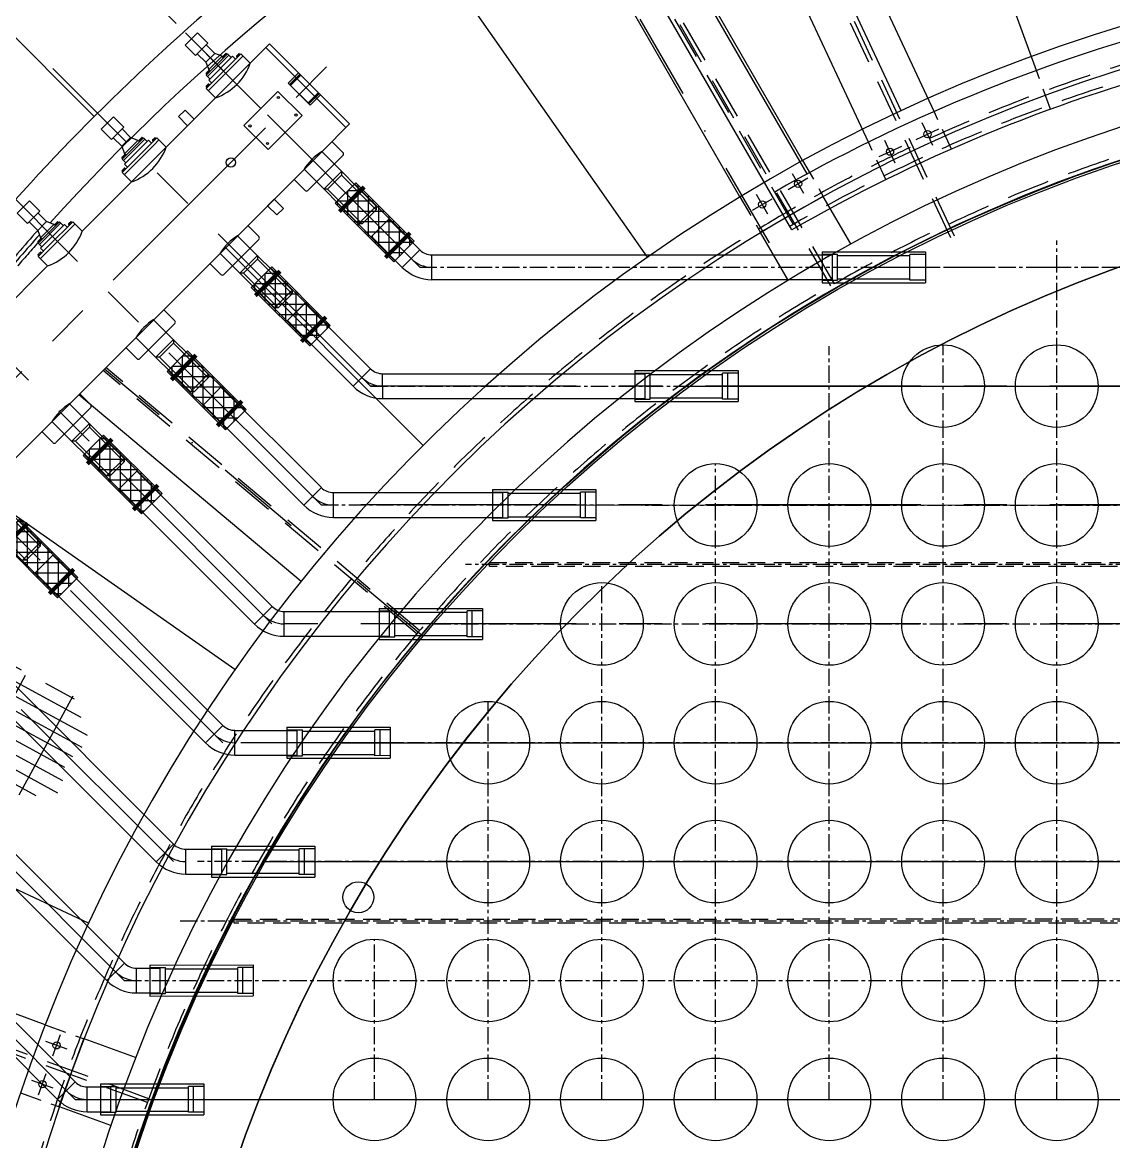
# Model space of a CAD drawing. Extents: x 0 to 39171, y 29931 to 57651.
# Drawn here: x 8330 to 10441, y 45501 to 47667 of the extents above; entities that cross this region are included whole.
import ezdxf

# ---------------------------------------------------------------- set-up
doc = ezdxf.new("R2010")
doc.units = 0
doc.header["$LTSCALE"] = 333.3
doc.header["$MEASUREMENT"] = 0
for name, pattern in [('ASSI1', [5.5, 3, -1, 0.5, -1]), ('CENTRO', [2, 1.25, -0.25, 0.25, -0.25]), ('CONTINUA', [0]), ('DASHDOT', [1, 0.5, -0.25, 0, -0.25]), ('HIDDEN', [0.375, 0.25, -0.125]), ('LINEA-LINEETTA', [2, 1.25, -0.25, 0.25, -0.25]), ('NASCOSTA', [0.375, 0.25, -0.125]), ('PHANTOM', [2.5, 1.25, -0.25, 0.25, -0.25, 0.25, -0.25]), ('TRATTEGGIO', [5.5, 4, -1.5])]:
    doc.linetypes.add(name, pattern=pattern)
doc.layers.get('0').update_dxf_attribs({"linetype": 'CONTINUOUS'})
for name, color, linetype in [('50', 6, 'CONTINUOUS'), ('60', 4, 'CONTINUOUS'), ('70', 7, 'DASHDOT'), ('LINEE-035G', 2, 'CONTINUOUS'), ('LINEE025R', 1, 'CONTINUOUS'), ('QUOTA', 7, 'CONTINUOUS'), ('QUOTE', 1, 'CONTINUOUS')]:
    doc.layers.add(name, color=color, linetype=linetype)

# ---------------------------------------------------------------- blocks, each defined once
blk = doc.blocks.new('*X15')
at = {"color": 0}
for p, q in [((1270.3, 550), (1285.4, 550)), ((1300, 404.2), (1300, 544.5)), ((1250, 422), (1250, 530.6)), ((1257.2, 537.5), (1318.7, 537.5)), ((1244.1, 525), (1343.8, 525)), ((1350, 411.7), (1350, 522.7)), ((1370.6, 525), (1402.2, 525)), ((1400, 418), (1400, 527)), ((1234.8, 512.5), (1416.2, 512.5)), ((1232.3, 500), (1430.1, 500)), ((1229.8, 487.5), (1431.2, 487.5)), ((1228.9, 475), (1427.5, 475)), ((1230.6, 462.5), (1425.6, 462.5)), ((1232.2, 450), (1430.1, 450)), ((1233.7, 437.5), (1431.5, 437.5)), ((1246.8, 425), (1414.5, 425)), ((1259.9, 412.5), (1359.2, 412.5)), ((1273, 400), (1281.3, 400))]:
    blk.add_line(p, q, dxfattribs=at)
blk = doc.blocks.new('A$C0A166A00')
at = {"layer": 'LINEE025R', "color": 8, "ltscale": 0.4}
blk.add_circle((2810, 2810), 2810, dxfattribs=at)
at = {"layer": 'LINEE025R', "color": 2, "ltscale": 0.4}
blk.add_circle((34.6, 2370.4), 30, dxfattribs=at)
blk = doc.blocks.new('A$C34546F79')
at = {"layer": 'QUOTE'}
h = blk.add_hatch(dxfattribs=at)
h.set_pattern_fill('ANSI37', color=256, scale=160, angle=45, style=0)
h.set_pattern_definition([(90, (-32140.94, -61899.589), (-20, 2e-11), []), (180, (-32140.94, -61899.589), (-2e-11, -20), [])])
h.paths.add_polyline_path([(39.6, 152.7), (0, 113.1), (113.1, 0), (152.7, 39.6)])
at = {"layer": 'QUOTE', "color": 7}
for p, q in [((39.6, 152.7), (0, 113.1)), ((152.7, 39.6), (39.6, 152.7)), ((0, 113.1), (113.1, 0)), ((113.1, 0), (152.7, 39.6))]:
    blk.add_line(p, q, dxfattribs=at)
at = {"layer": 'QUOTE'}
for p, q in [((150.6, 37.5), (37.5, 150.6)), ((2.1, 115.3), (115.3, 2.1))]:
    blk.add_line(p, q, dxfattribs=at)
at = {"layer": 'QUOTE', "color": 7, "const_width": 8}
for points in [[(8.1, 97), (55.7, 144.7)], [(97, 8.1), (144.7, 55.7)]]:
    blk.add_lwpolyline(points, dxfattribs=at)
blk = doc.blocks.new('64F1')
at = {"color": 7, "linetype": 'CENTRO'}
for p, q in [((-27152, 45310.1), (-28440.3, 43288)), ((-26958.1, 45186.5), (-28291.3, 43093.8)), ((-26764.1, 45063), (-28142.3, 42899.6)), ((-27824.2, 42970.8), (-27993.3, 42705.4))]:
    blk.add_line(p, q, dxfattribs=at)
at = {"color": 7, "linetype": 'LINEA-LINEETTA'}
for p, q in [((-28592.1, 41676.8), (-29009.3, 43558.6)), ((-28583.2, 43491.8), (-29338.9, 43324.2)), ((-28810.3, 43416.7), (-28820.7, 43463.8)), ((-28810.3, 43416.7), (-28820.7, 43463.8)), ((-28806.5, 43422.6), (-28814.7, 43460)), ((-28806.5, 43422.6), (-28814.7, 43460)), ((-29007.2, 43397.7), (-29209.1, 43353)), ((-28440.4, 43287.8), (-29289.2, 43099.7)), ((-28760.5, 43192.1), (-28770.9, 43239.3)), ((-28760.5, 43192.1), (-28770.9, 43239.3)), ((-28756.7, 43198.1), (-28765, 43235.5)), ((-28756.7, 43198.1), (-28765, 43235.5)), ((-28297.6, 43083.9), (-29239.4, 42875.1)), ((-28710.7, 42967.6), (-28721.1, 43014.7)), ((-28710.7, 42967.6), (-28721.1, 43014.7)), ((-28706.9, 42973.5), (-28715.2, 43010.9)), ((-28706.9, 42973.5), (-28715.2, 43010.9)), ((-28154.8, 42880), (-29189.6, 42650.6)), ((-28660.9, 42743), (-28671.4, 42790.2)), ((-28660.9, 42743), (-28671.4, 42790.2)), ((-28657.1, 42749), (-28665.4, 42786.4)), ((-28657.1, 42749), (-28665.4, 42786.4)), ((-28012, 42676.1), (-29139.8, 42426)), ((-27869.2, 42472.1), (-29090, 42201.5)), ((-27726.4, 42268.2), (-29040.3, 41976.9)), ((-27583.6, 42064.3), (-28990.5, 41752.4))]:
    blk.add_line(p, q, dxfattribs=at)
at = {"color": 7}
for p, q in [((-29103.8, 43478.8), (-28889.9, 43526.2)), ((-29101.6, 43469), (-28887.7, 43516.4)), ((-29101.6, 43469), (-28887.7, 43516.4)), ((-29035.1, 43494), (-28958.6, 43511)), ((-28889.9, 43526.2), (-28873.7, 43453)), ((-28693.8, 43491.8), (-28611.4, 43510.1)), ((-28879.5, 43479.2), (-28850.1, 43485.7)), ((-28879.5, 43479.2), (-28850.1, 43485.7)), ((-28728, 43484.4), (-28873.7, 43452.1)), ((-28728, 43484.4), (-28722, 43480.6)), ((-28717.5, 43437.2), (-28728, 43484.4)), ((-28693.8, 43491.8), (-28683.3, 43445)), ((-28693.5, 43490.1), (-28690.7, 43492.7)), ((-29092.4, 43427.5), (-29103.8, 43478.8)), ((-29103.8, 43478.8), (-29102.9, 43474.6)), ((-29102.9, 43474.6), (-29092.4, 43427.5)), ((-28845.4, 43482.7), (-28824.6, 43389.1)), ((-28845.4, 43482.7), (-28824.6, 43389.1)), ((-28820.7, 43463.8), (-28814.7, 43460)), ((-28820.7, 43463.8), (-28814.7, 43460)), ((-28722, 43480.6), (-28814.7, 43460)), ((-28713.7, 43443.2), (-28722, 43480.6)), ((-28683.3, 43445), (-28601, 43463.2)), ((-28953, 43457.4), (-29017.5, 43443.1)), ((-29017.5, 43443.1), (-28997.4, 43352.3)), ((-28932.9, 43366.6), (-28953, 43457.4)), ((-28813.1, 43179.6), (-28873.7, 43453)), ((-28713.7, 43443.2), (-28806.5, 43422.6)), ((-28713.7, 43443.2), (-28717.5, 43437.2)), ((-28683.7, 43446.7), (-28680.3, 43445.5)), ((-29022.1, 43110.2), (-29092.4, 43427.5)), ((-28717.5, 43437.2), (-28863.2, 43404.9)), ((-28806.5, 43422.6), (-28810.3, 43416.7)), ((-28806.5, 43422.6), (-28810.3, 43416.7)), ((-28862.8, 43404.2), (-28823.9, 43228.4)), ((-28862.8, 43404.2), (-28823.9, 43228.4)), ((-28857, 43377.9), (-28827.6, 43384.4)), ((-28857, 43377.9), (-28827.6, 43384.4)), ((-28997.4, 43352.3), (-28932.9, 43366.6)), ((-29071.9, 43334.8), (-29042.7, 43203)), ((-29071.9, 43334.8), (-29042.7, 43203)), ((-28845.3, 43325.1), (-28820.9, 43330.5)), ((-28841.4, 43307.5), (-28845.3, 43325.1)), ((-28817, 43312.9), (-28841.4, 43307.5)), ((-28820.9, 43330.5), (-28817, 43312.9)), ((-28644.1, 43267.3), (-28468.6, 43306.2)), ((-28644.1, 43268.3), (-28633.6, 43221.5)), ((-28644.1, 43267.3), (-28633.5, 43220.4)), ((-28829.7, 43254.7), (-28800.3, 43261.2)), ((-28829.7, 43254.7), (-28800.3, 43261.2)), ((-28678.2, 43259.8), (-28823.9, 43227.5)), ((-28795.6, 43258.2), (-28774.8, 43164.6)), ((-28795.6, 43258.2), (-28774.8, 43164.6)), ((-28672.2, 43256.1), (-28765, 43235.5)), ((-28678.2, 43259.8), (-28672.2, 43256.1)), ((-28667.7, 43212.7), (-28678.2, 43259.8)), ((-28663.9, 43218.7), (-28672.2, 43256.1)), ((-28633.5, 43220.4), (-28458.2, 43259.3)), ((-28770.9, 43239.3), (-28765, 43235.5)), ((-28770.9, 43239.3), (-28765, 43235.5)), ((-28667.7, 43212.7), (-28813.4, 43180.4)), ((-28663.9, 43218.7), (-28756.7, 43198.1)), ((-28663.9, 43218.7), (-28667.7, 43212.7)), ((-28756.7, 43198.1), (-28760.5, 43192.1)), ((-28756.7, 43198.1), (-28760.5, 43192.1)), ((-28813.1, 43179.6), (-28498.1, 41759.1)), ((-28807.2, 43153.4), (-28777.8, 43159.9)), ((-28807.2, 43153.4), (-28777.8, 43159.9)), ((-29022.1, 43110.2), (-28992.9, 42978.4)), ((-28594.3, 43042.7), (-28325.8, 43102.2)), ((-28583.7, 42995.9), (-28315.4, 43055.4)), ((-28779.9, 43030.1), (-28750.5, 43036.6)), ((-28779.9, 43030.1), (-28750.5, 43036.6)), ((-28628.4, 43035.3), (-28774.1, 43003)), ((-28745.8, 43033.6), (-28725.1, 42940)), ((-28745.8, 43033.6), (-28725.1, 42940)), ((-28622.4, 43031.5), (-28715.2, 43010.9)), ((-28628.4, 43035.3), (-28622.4, 43031.5)), ((-28617.9, 42988.1), (-28628.4, 43035.3)), ((-28614.1, 42994.1), (-28622.4, 43031.5)), ((-28594.3, 43042.7), (-28583.7, 42995.9)), ((-28721.1, 43014.7), (-28715.2, 43010.9)), ((-28721.1, 43014.7), (-28715.2, 43010.9)), ((-28617.9, 42988.1), (-28763.7, 42955.8)), ((-28614.1, 42994.1), (-28706.9, 42973.5)), ((-28614.1, 42994.1), (-28617.9, 42988.1)), ((-28706.9, 42973.5), (-28710.7, 42967.6)), ((-28706.9, 42973.5), (-28710.7, 42967.6)), ((-28757.5, 42928.8), (-28728.1, 42935.3)), ((-28757.5, 42928.8), (-28728.1, 42935.3)), ((-28972.3, 42885.7), (-28943.1, 42753.9)), ((-28544.5, 42818.2), (-28183, 42898.3)), ((-28533.9, 42771.3), (-28172.6, 42851.4)), ((-28730.1, 42805.6), (-28700.7, 42812.1)), ((-28730.1, 42805.6), (-28700.7, 42812.1)), ((-28544.5, 42818.2), (-28533.9, 42771.3)), ((-28578.6, 42810.8), (-28724.3, 42778.5)), ((-28696, 42809.1), (-28675.3, 42715.5)), ((-28696, 42809.1), (-28675.3, 42715.5)), ((-28572.7, 42807), (-28665.4, 42786.4)), ((-28578.6, 42810.8), (-28572.7, 42807)), ((-28568.2, 42763.6), (-28578.6, 42810.8)), ((-28564.4, 42769.6), (-28572.7, 42807)), ((-28671.4, 42790.2), (-28665.4, 42786.4)), ((-28671.4, 42790.2), (-28665.4, 42786.4)), ((-28564.4, 42769.6), (-28657.1, 42749)), ((-28564.4, 42769.6), (-28568.2, 42763.6)), ((-28568.2, 42763.6), (-28713.9, 42731.3)), ((-28657.1, 42749), (-28660.9, 42743)), ((-28657.1, 42749), (-28660.9, 42743)), ((-28707.7, 42704.3), (-28678.3, 42710.8)), ((-28707.7, 42704.3), (-28678.3, 42710.8)), ((-28494.7, 42593.6), (-28040.2, 42694.4)), ((-28484.2, 42546.8), (-28029.8, 42647.5)), ((-28528.8, 42586.2), (-28674.5, 42553.9)), ((-28522.9, 42582.4), (-28615.6, 42561.8)), ((-28528.8, 42586.2), (-28522.9, 42582.4)), ((-28518.4, 42539.1), (-28528.8, 42586.2)), ((-28514.6, 42545), (-28522.9, 42582.4)), ((-28494.7, 42593.6), (-28484.2, 42546.8)), ((-28514.6, 42545), (-28607.3, 42524.5)), ((-28514.6, 42545), (-28518.4, 42539.1)), ((-28444.9, 42369.1), (-27897.4, 42490.4)), ((-28434.4, 42322.2), (-27887, 42443.6)), ((-28395.1, 42144.5), (-27754.6, 42286.5)), ((-28384.6, 42097.7), (-27744.3, 42239.7)), ((-28345.4, 41920), (-27611.9, 42082.6)), ((-28334.8, 41873.1), (-27601.5, 42035.7))]:
    blk.add_line(p, q, dxfattribs=at)
at = {"color": 7, "linetype": 'NASCOSTA'}
for p, q in [((-28973.3, 43507.7), (-28967.2, 43480.4)), ((-28966.3, 43480.6), (-28972.4, 43507.9)), ((-28964.9, 43480.9), (-28970.9, 43508.2)), ((-28967.4, 43509), (-28961.4, 43481.7)), ((-29026.3, 43496), (-29020.2, 43468.6)), ((-29016.7, 43469.4), (-29022.8, 43496.7)), ((-29015.3, 43469.7), (-29021.3, 43497.1)), ((-29014.4, 43469.9), (-29020.4, 43497.3)), ((-29020.2, 43468.6), (-28961.4, 43481.7)), ((-28967.2, 43480.4), (-29014.4, 43469.9))]:
    blk.add_line(p, q, dxfattribs=at)
at = {"color": 7, "linetype": 'Continuous'}
for p, q in [((-29118.4, 43413), (-29119.6, 43418.5)), ((-29118.4, 43413), (-29119.6, 43418.5)), ((-29118.4, 43419.7), (-29119.2, 43419.5)), ((-29118.4, 43419.7), (-29119.2, 43419.5)), ((-29118.4, 43419.7), (-29117.1, 43420)), ((-29118.4, 43419.7), (-29117.1, 43420)), ((-29117.5, 43421.9), (-29092.7, 43427.4)), ((-29117.5, 43421.9), (-29092.7, 43427.4)), ((-29103.7, 43359.3), (-29117.5, 43421.9)), ((-29103.7, 43359.3), (-29117.5, 43421.9)), ((-29117.1, 43420), (-29115.5, 43412.7)), ((-29117.1, 43420), (-29115.5, 43412.7)), ((-29108.8, 43410.3), (-29111.7, 43423.2)), ((-29108.8, 43410.3), (-29111.7, 43423.2)), ((-29132.1, 43391.5), (-29133.3, 43397)), ((-29132.1, 43391.5), (-29133.3, 43397)), ((-29132.2, 43398.2), (-29133, 43398)), ((-29132.2, 43398.2), (-29133, 43398)), ((-29132.2, 43398.2), (-29130.9, 43398.5)), ((-29132.2, 43398.2), (-29130.9, 43398.5)), ((-29131.8, 43396.4), (-29130.5, 43396.7)), ((-29131.8, 43396.4), (-29130.5, 43396.7)), ((-29131.2, 43400), (-29121.3, 43402.2)), ((-29131.2, 43400), (-29121.3, 43402.2)), ((-29118.6, 43343.3), (-29131.2, 43400)), ((-29118.6, 43343.3), (-29131.2, 43400)), ((-29130.9, 43398.5), (-29129.2, 43391.2)), ((-29130.9, 43398.5), (-29129.2, 43391.2)), ((-29115.2, 43344.1), (-29127.7, 43400.7)), ((-29115.2, 43344.1), (-29127.7, 43400.7)), ((-29122.1, 43405.6), (-29114.3, 43407.3)), ((-29122.1, 43405.6), (-29114.3, 43407.3)), ((-29108, 43342.1), (-29122.1, 43405.6)), ((-29108, 43342.1), (-29122.1, 43405.6)), ((-29118, 43417.8), (-29118.8, 43417.7)), ((-29118, 43417.8), (-29118.8, 43417.7)), ((-29118, 43417.8), (-29116.7, 43418.1)), ((-29118, 43417.8), (-29116.7, 43418.1)), ((-29117.2, 43414.2), (-29118, 43414)), ((-29117.2, 43414.2), (-29118, 43414)), ((-29116.8, 43412.4), (-29117.6, 43412.2)), ((-29116.8, 43412.4), (-29117.6, 43412.2)), ((-29117.2, 43414.2), (-29115.9, 43414.5)), ((-29117.2, 43414.2), (-29115.9, 43414.5)), ((-29116.8, 43412.4), (-29115.5, 43412.7)), ((-29116.8, 43412.4), (-29115.5, 43412.7)), ((-29091.1, 43330.5), (-29108.8, 43410.3)), ((-29091.1, 43330.5), (-29108.8, 43410.3)), ((-29196.8, 43373.1), (-29169.2, 43379.2)), ((-29161.8, 43346.1), (-29169.2, 43379.2)), ((-29168.1, 43374.5), (-29145.3, 43379.6)), ((-29132.9, 43388.6), (-29145.3, 43379.6)), ((-29132.9, 43388.6), (-29145.3, 43379.6)), ((-29132.9, 43388.6), (-29145.3, 43379.6)), ((-29140, 43355.9), (-29145.3, 43379.6)), ((-29128.9, 43389.4), (-29132.9, 43388.6)), ((-29128.9, 43389.4), (-29132.9, 43388.6)), ((-29128.9, 43389.4), (-29132.9, 43388.6)), ((-29125, 43353), (-29132.9, 43388.6)), ((-29125, 43353), (-29132.9, 43388.6)), ((-29125, 43353), (-29132.9, 43388.6)), ((-29131.8, 43396.4), (-29132.6, 43396.2)), ((-29131.8, 43396.4), (-29132.6, 43396.2)), ((-29131, 43392.7), (-29131.8, 43392.5)), ((-29131, 43392.7), (-29131.8, 43392.5)), ((-29130.6, 43390.9), (-29131.4, 43390.7)), ((-29130.6, 43390.9), (-29131.4, 43390.7)), ((-29130.6, 43390.9), (-29131.4, 43390.7)), ((-29131, 43392.7), (-29129.7, 43393)), ((-29131, 43392.7), (-29129.7, 43393)), ((-29130.6, 43390.9), (-29129.2, 43391.2)), ((-29130.6, 43390.9), (-29129.2, 43391.2)), ((-29130.6, 43390.9), (-29129.2, 43391.2)), ((-29196.8, 43373.1), (-29189.4, 43340)), ((-29162.9, 43350.8), (-29140, 43355.9)), ((-29140, 43355.9), (-29125, 43353)), ((-29140, 43355.9), (-29125, 43353)), ((-29140, 43355.9), (-29125, 43353)), ((-29121, 43353.9), (-29125, 43353)), ((-29121, 43353.9), (-29125, 43353)), ((-29121, 43353.9), (-29125, 43353)), ((-29097, 43329.2), (-29103.7, 43359.3)), ((-29097, 43329.2), (-29103.7, 43359.3)), ((-29189.4, 43340), (-29161.8, 43346.1)), ((-29123.1, 43350.6), (-29121.9, 43345.2)), ((-29123.1, 43350.6), (-29121.9, 43345.2)), ((-29123.1, 43350.6), (-29121.9, 43345.2)), ((-29121.9, 43351.8), (-29122.7, 43351.7)), ((-29121.9, 43351.8), (-29122.7, 43351.7)), ((-29121.9, 43351.8), (-29122.7, 43351.7)), ((-29121.5, 43350), (-29122.3, 43349.8)), ((-29121.5, 43350), (-29122.3, 43349.8)), ((-29121.5, 43350), (-29122.3, 43349.8)), ((-29121.9, 43351.8), (-29120.6, 43352.1)), ((-29121.9, 43351.8), (-29120.6, 43352.1)), ((-29121.9, 43351.8), (-29120.6, 43352.1)), ((-29121.5, 43350), (-29120.2, 43350.3)), ((-29121.5, 43350), (-29120.2, 43350.3)), ((-29121.5, 43350), (-29120.2, 43350.3)), ((-29120.7, 43346.4), (-29121.5, 43346.2)), ((-29120.7, 43346.4), (-29121.5, 43346.2)), ((-29120.7, 43346.4), (-29121.5, 43346.2)), ((-29120.3, 43344.5), (-29121.1, 43344.4)), ((-29120.3, 43344.5), (-29121.1, 43344.4)), ((-29120.3, 43344.5), (-29121.1, 43344.4)), ((-29120.7, 43346.4), (-29119.4, 43346.7)), ((-29120.7, 43346.4), (-29119.4, 43346.7)), ((-29120.7, 43346.4), (-29119.4, 43346.7)), ((-29119, 43344.8), (-29120.6, 43352.1)), ((-29119, 43344.8), (-29120.6, 43352.1)), ((-29119, 43344.8), (-29120.6, 43352.1)), ((-29120.3, 43344.5), (-29119, 43344.8)), ((-29120.3, 43344.5), (-29119, 43344.8)), ((-29120.3, 43344.5), (-29119, 43344.8)), ((-29118.6, 43343.3), (-29108.8, 43345.5)), ((-29118.6, 43343.3), (-29108.8, 43345.5)), ((-29108, 43342.1), (-29100.2, 43343.8)), ((-29108, 43342.1), (-29100.2, 43343.8)), ((-29101.5, 43337), (-29100.3, 43331.5)), ((-29101.5, 43337), (-29100.3, 43331.5)), ((-29100.4, 43338.2), (-29101.2, 43338)), ((-29100.4, 43338.2), (-29101.2, 43338)), ((-29100, 43336.4), (-29100.8, 43336.2)), ((-29100, 43336.4), (-29100.8, 43336.2)), ((-29100.4, 43338.2), (-29099, 43338.5)), ((-29100.4, 43338.2), (-29099, 43338.5)), ((-29100, 43336.4), (-29098.6, 43336.7)), ((-29100, 43336.4), (-29098.6, 43336.7)), ((-29099.1, 43332.7), (-29100, 43332.5)), ((-29099.1, 43332.7), (-29100, 43332.5)), ((-29099.1, 43332.7), (-29097.8, 43333)), ((-29099.1, 43332.7), (-29097.8, 43333)), ((-29097.4, 43331.2), (-29099, 43338.5)), ((-29097.4, 43331.2), (-29099, 43338.5)), ((-29097, 43329.2), (-29071.9, 43334.8)), ((-29097, 43329.2), (-29071.9, 43334.8)), ((-29098.7, 43330.9), (-29099.6, 43330.7)), ((-29098.7, 43330.9), (-29099.6, 43330.7)), ((-29098.7, 43330.9), (-29097.4, 43331.2)), ((-29098.7, 43330.9), (-29097.4, 43331.2)), ((-29067.8, 43197.4), (-29042.9, 43202.9)), ((-29072.3, 43181.1), (-29064.5, 43182.8)), ((-29058.2, 43117.5), (-29072.3, 43181.1)), ((-29068.6, 43188.4), (-29069.8, 43193.9)), ((-29068.6, 43195.1), (-29069.5, 43194.9)), ((-29068.2, 43193.3), (-29069.1, 43193.1)), ((-29068.6, 43195.1), (-29067.3, 43195.4)), ((-29068.2, 43193.3), (-29066.9, 43193.6)), ((-29067.4, 43189.6), (-29068.2, 43189.5)), ((-29053.9, 43134.8), (-29067.8, 43197.4)), ((-29067, 43187.8), (-29067.8, 43187.6)), ((-29067.4, 43189.6), (-29066.1, 43189.9)), ((-29067.3, 43195.4), (-29065.7, 43188.1)), ((-29067, 43187.8), (-29065.7, 43188.1)), ((-29059, 43185.7), (-29061.9, 43198.7)), ((-29041.3, 43105.9), (-29059, 43185.7)), ((-29083.1, 43164), (-29095.5, 43155)), ((-29083.1, 43164), (-29095.5, 43155)), ((-29082.4, 43166.9), (-29083.6, 43172.4)), ((-29082.4, 43173.6), (-29083.2, 43173.5)), ((-29079.1, 43164.9), (-29083.1, 43164)), ((-29079.1, 43164.9), (-29083.1, 43164)), ((-29075.2, 43128.4), (-29083.1, 43164)), ((-29075.2, 43128.4), (-29083.1, 43164)), ((-29082, 43171.8), (-29082.8, 43171.6)), ((-29082.4, 43173.6), (-29081.1, 43173.9)), ((-29082, 43171.8), (-29080.7, 43172.1)), ((-29081.2, 43168.2), (-29082, 43168)), ((-29080.8, 43166.3), (-29081.6, 43166.2)), ((-29080.8, 43166.3), (-29081.6, 43166.2)), ((-29081.4, 43175.4), (-29071.6, 43177.6)), ((-29068.9, 43118.8), (-29081.4, 43175.4)), ((-29081.2, 43168.2), (-29079.9, 43168.5)), ((-29081.1, 43173.9), (-29079.5, 43166.6)), ((-29080.8, 43166.3), (-29079.5, 43166.6)), ((-29080.8, 43166.3), (-29079.5, 43166.6)), ((-29065.4, 43119.6), (-29078, 43176.2)), ((-29147, 43148.6), (-29119.4, 43154.7)), ((-29147, 43148.6), (-29119.4, 43154.7)), ((-29147, 43148.6), (-29139.7, 43115.4)), ((-29112, 43121.6), (-29119.4, 43154.7)), ((-29112, 43121.6), (-29119.4, 43154.7)), ((-29118.3, 43150), (-29095.5, 43155)), ((-29118.3, 43150), (-29095.5, 43155)), ((-29090.2, 43131.3), (-29095.5, 43155)), ((-29090.2, 43131.3), (-29095.5, 43155)), ((-29139.7, 43115.4), (-29112, 43121.6)), ((-29139.7, 43115.4), (-29112, 43121.6)), ((-29113.1, 43126.2), (-29090.2, 43131.3)), ((-29113.1, 43126.2), (-29090.2, 43131.3)), ((-29090.2, 43131.3), (-29075.2, 43128.4)), ((-29090.2, 43131.3), (-29075.2, 43128.4)), ((-29071.2, 43129.3), (-29075.2, 43128.4)), ((-29071.2, 43129.3), (-29075.2, 43128.4)), ((-29073.3, 43126.1), (-29072.1, 43120.6)), ((-29073.3, 43126.1), (-29072.1, 43120.6)), ((-29072.1, 43127.3), (-29073, 43127.1)), ((-29072.1, 43127.3), (-29073, 43127.1)), ((-29071.7, 43125.5), (-29072.5, 43125.3)), ((-29071.7, 43125.5), (-29072.5, 43125.3)), ((-29072.1, 43127.3), (-29070.8, 43127.6)), ((-29072.1, 43127.3), (-29070.8, 43127.6)), ((-29071.7, 43125.5), (-29070.4, 43125.8)), ((-29071.7, 43125.5), (-29070.4, 43125.8)), ((-29070.9, 43121.8), (-29071.7, 43121.6)), ((-29070.9, 43121.8), (-29071.7, 43121.6)), ((-29070.5, 43120), (-29071.3, 43119.8)), ((-29070.5, 43120), (-29071.3, 43119.8)), ((-29070.9, 43121.8), (-29069.6, 43122.1)), ((-29070.9, 43121.8), (-29069.6, 43122.1)), ((-29069.2, 43120.3), (-29070.8, 43127.6)), ((-29069.2, 43120.3), (-29070.8, 43127.6)), ((-29070.5, 43120), (-29069.2, 43120.3)), ((-29070.5, 43120), (-29069.2, 43120.3)), ((-29068.9, 43118.8), (-29059, 43121)), ((-29058.2, 43117.5), (-29050.4, 43119.3)), ((-29047.2, 43104.6), (-29053.9, 43134.8)), ((-29051.7, 43112.4), (-29050.5, 43106.9)), ((-29050.6, 43113.6), (-29051.4, 43113.5)), ((-29050.2, 43111.8), (-29051, 43111.6)), ((-29050.6, 43113.6), (-29049.3, 43113.9)), ((-29050.2, 43111.8), (-29048.9, 43112.1)), ((-29049.4, 43108.2), (-29050.2, 43108)), ((-29049, 43106.3), (-29049.8, 43106.2)), ((-29049.4, 43108.2), (-29048, 43108.5)), ((-29047.6, 43106.6), (-29049.3, 43113.9)), ((-29049, 43106.3), (-29047.6, 43106.6)), ((-29047.2, 43104.6), (-29022.1, 43110.2)), ((-29018.8, 42963.9), (-29020, 42969.4)), ((-29018.9, 42970.6), (-29019.7, 42970.4)), ((-29018.5, 42968.8), (-29019.3, 42968.6)), ((-29018.9, 42970.6), (-29017.5, 42970.9)), ((-29018.5, 42968.8), (-29017.1, 42969)), ((-29017.6, 42965.1), (-29018.5, 42964.9)), ((-29018, 42972.8), (-28993.2, 42978.4)), ((-29004.1, 42910.2), (-29018, 42972.8)), ((-29017.6, 42965.1), (-29016.3, 42965.4)), ((-29017.5, 42970.9), (-29015.9, 42963.6)), ((-29017.2, 42963.3), (-29015.9, 42963.6)), ((-29009.3, 42961.2), (-29012.1, 42974.1)), ((-29032.6, 42942.4), (-29033.8, 42947.9)), ((-29032.6, 42949.1), (-29033.4, 42948.9)), ((-29032.2, 42947.3), (-29033, 42947.1)), ((-29032.6, 42949.1), (-29031.3, 42949.4)), ((-29032.2, 42947.3), (-29030.9, 42947.6)), ((-29031.4, 42943.6), (-29032.2, 42943.4)), ((-29031.6, 42950.9), (-29021.8, 42953.1)), ((-29019.1, 42894.2), (-29031.6, 42950.9)), ((-29031.4, 42943.6), (-29030.1, 42943.9)), ((-29031.3, 42949.4), (-29029.7, 42942.1)), ((-29031, 42941.8), (-29029.7, 42942.1)), ((-29015.6, 42895), (-29028.2, 42951.6)), ((-29022.5, 42956.5), (-29014.7, 42958.2)), ((-29008.4, 42893), (-29022.5, 42956.5)), ((-29017.2, 42963.3), (-29018.1, 42963.1)), ((-28991.6, 42881.4), (-29009.3, 42961.2)), ((-29097.2, 42924), (-29069.6, 42930.1)), ((-29097.2, 42924), (-29089.9, 42890.9)), ((-29062.3, 42897), (-29069.6, 42930.1)), ((-29068.6, 42925.4), (-29045.7, 42930.5)), ((-29033.3, 42939.5), (-29045.7, 42930.5)), ((-29040.4, 42906.8), (-29045.7, 42930.5)), ((-29029.3, 42940.4), (-29033.3, 42939.5)), ((-29025.4, 42903.9), (-29033.3, 42939.5)), ((-29031, 42941.8), (-29031.8, 42941.6)), ((-29063.3, 42901.7), (-29040.4, 42906.8)), ((-29040.4, 42906.8), (-29025.4, 42903.9)), ((-29021.4, 42904.8), (-29025.4, 42903.9)), ((-29023.5, 42901.5), (-29022.3, 42896.1)), ((-29022.3, 42902.8), (-29023.2, 42902.6)), ((-29021.9, 42900.9), (-29022.8, 42900.7)), ((-29022.3, 42902.8), (-29021, 42903)), ((-29021.9, 42900.9), (-29020.6, 42901.2)), ((-29019.4, 42895.7), (-29021, 42903)), ((-28997.4, 42880.1), (-29004.1, 42910.2)), ((-29089.9, 42890.9), (-29062.3, 42897)), ((-29021.1, 42897.3), (-29022, 42897.1)), ((-29020.7, 42895.4), (-29021.5, 42895.3)), ((-29021.1, 42897.3), (-29019.8, 42897.6)), ((-29020.7, 42895.4), (-29019.4, 42895.7)), ((-29019.1, 42894.2), (-29009.2, 42896.4)), ((-29008.4, 42893), (-29000.7, 42894.7)), ((-29002, 42887.9), (-29000.7, 42882.4)), ((-29000.8, 42889.1), (-29001.6, 42888.9)), ((-29000.4, 42887.3), (-29001.2, 42887.1)), ((-29000.8, 42889.1), (-28999.5, 42889.4)), ((-29000.4, 42887.3), (-28999.1, 42887.6)), ((-28999.6, 42883.6), (-29000.4, 42883.4)), ((-28999.2, 42881.8), (-29000, 42881.6)), ((-28999.6, 42883.6), (-28998.3, 42883.9)), ((-28997.9, 42882.1), (-28999.5, 42889.4)), ((-28999.2, 42881.8), (-28997.9, 42882.1)), ((-28997.4, 42880.1), (-28972.3, 42885.7))]:
    blk.add_line(p, q, dxfattribs=at)
at = {"color": 7, "linetype": 'TRATTEGGIO'}
for p, q in [((-29059.2, 43277.7), (-29083.6, 43272.2)), ((-29083.6, 43272.2), (-29079.7, 43254.7)), ((-29079.7, 43254.7), (-29055.3, 43260.1))]:
    blk.add_line(p, q, dxfattribs=at)
at = {"color": 7}
for centre, radius in [((-28960.2, 43448.1), 2.12), ((-29007.1, 43437.7), 2.12), ((-28990.2, 43361.6), 2.12), ((-28943.3, 43372), 2.12), ((-28950.3, 43292.6), 9)]:
    blk.add_circle(centre, radius, dxfattribs=at)
for centre, radius, start, end in [((-28849.2, 43481.9), 3.93, 12.5, 102.5), ((-28849.2, 43481.9), 3.93, 12.5, 102.5), ((-28764.1, 43451.6), 109.5, 179.3085, 205.6915), ((-28764.1, 43451.6), 109.5, 179.3085, 205.6915), ((-28764.1, 43451.6), 109.5, 179.3085, 205.6915), ((-29178.5, 43359.8), 109.6, 346.8043, 38.1957), ((-29178.5, 43359.8), 109.6, 346.8043, 38.1957), ((-28828.5, 43388.3), 3.93, 282.5, 12.5), ((-28828.5, 43388.3), 3.93, 282.5, 12.5), ((-28799.4, 43257.3), 3.93, 12.5, 102.5), ((-28799.4, 43257.3), 3.93, 12.5, 102.5), ((-28714.3, 43227.1), 109.5, 179.3085, 205.6915), ((-28714.3, 43227.1), 109.5, 179.3085, 205.6915), ((-28714.3, 43227.1), 109.5, 179.3085, 205.6915), ((-29128.8, 43135.2), 109.6, 346.8043, 38.1957), ((-28778.7, 43163.7), 3.93, 282.5, 12.5), ((-28778.7, 43163.7), 3.93, 282.5, 12.5), ((-28749.7, 43032.8), 3.93, 12.5, 102.5), ((-28749.7, 43032.8), 3.93, 12.5, 102.5), ((-28664.6, 43002.5), 109.5, 179.3085, 205.6915), ((-28664.6, 43002.5), 109.5, 179.3085, 205.6915), ((-28664.6, 43002.5), 109.5, 179.3085, 205.6915), ((-29079, 42910.7), 109.6, 346.8043, 38.1957), ((-28728.9, 42939.2), 3.93, 282.5, 12.5), ((-28728.9, 42939.2), 3.93, 282.5, 12.5), ((-28699.9, 42808.2), 3.93, 12.5, 102.5), ((-28699.9, 42808.2), 3.93, 12.5, 102.5), ((-28614.8, 42778), 109.5, 179.3085, 205.6915), ((-28614.8, 42778), 109.5, 179.3085, 205.6915), ((-28614.8, 42778), 109.5, 179.3085, 205.6915), ((-28679.1, 42714.6), 3.93, 282.5, 12.5), ((-28679.1, 42714.6), 3.93, 282.5, 12.5)]:
    blk.add_arc(centre, radius, start, end, dxfattribs=at)
at = {"color": 7, "linetype": 'Continuous'}
for centre, radius, start, end in [((-29118.6, 43418.7), 1.06, 130.6173, 254.3827), ((-29118.6, 43418.7), 1.06, 130.6173, 254.3827), ((-29132.3, 43397.2), 1.06, 130.6173, 254.3827), ((-29132.3, 43397.2), 1.06, 130.6173, 254.3827), ((-29115.7, 43416.4), 3.34, 158.4532, 226.5468), ((-29115.7, 43416.4), 3.34, 158.4532, 226.5468), ((-29117.3, 43413.2), 1.06, 130.6173, 254.3827), ((-29117.3, 43413.2), 1.06, 130.6173, 254.3827), ((-29129.5, 43395), 3.34, 158.4532, 226.5468), ((-29129.5, 43395), 3.34, 158.4532, 226.5468), ((-29131.1, 43391.7), 1.06, 130.6173, 254.3827), ((-29131.1, 43391.7), 1.06, 130.6173, 254.3827), ((-29122, 43350.9), 1.06, 130.6173, 254.3827), ((-29122, 43350.9), 1.06, 130.6173, 254.3827), ((-29122, 43350.9), 1.06, 130.6173, 254.3827), ((-29119.2, 43348.6), 3.34, 158.4532, 226.5468), ((-29119.2, 43348.6), 3.34, 158.4532, 226.5468), ((-29119.2, 43348.6), 3.34, 158.4532, 226.5468), ((-29120.8, 43345.4), 1.06, 130.6173, 254.3827), ((-29120.8, 43345.4), 1.06, 130.6173, 254.3827), ((-29120.8, 43345.4), 1.06, 130.6173, 254.3827), ((-29100.5, 43337.2), 1.06, 130.6173, 254.3827), ((-29100.5, 43337.2), 1.06, 130.6173, 254.3827), ((-29097.7, 43335), 3.34, 158.4532, 226.5468), ((-29097.7, 43335), 3.34, 158.4532, 226.5468), ((-29099.3, 43331.7), 1.06, 130.6173, 254.3827), ((-29099.3, 43331.7), 1.06, 130.6173, 254.3827), ((-29068.8, 43194.1), 1.06, 130.6173, 254.3827), ((-29065.9, 43191.9), 3.34, 158.4532, 226.5468), ((-29067.6, 43188.7), 1.06, 130.6173, 254.3827), ((-29082.5, 43172.7), 1.06, 130.6173, 254.3827), ((-29079.7, 43170.4), 3.34, 158.4532, 226.5468), ((-29081.3, 43167.2), 1.06, 130.6173, 254.3827), ((-29072.3, 43126.3), 1.06, 130.6173, 254.3827), ((-29072.3, 43126.3), 1.06, 130.6173, 254.3827), ((-29069.4, 43124.1), 3.34, 158.4532, 226.5468), ((-29069.4, 43124.1), 3.34, 158.4532, 226.5468), ((-29071, 43120.8), 1.06, 130.6173, 254.3827), ((-29071, 43120.8), 1.06, 130.6173, 254.3827), ((-29050.7, 43112.7), 1.06, 130.6173, 254.3827), ((-29047.9, 43110.4), 3.34, 158.4532, 226.5468), ((-29049.5, 43107.2), 1.06, 130.6173, 254.3827), ((-29019, 42969.6), 1.06, 130.6173, 254.3827), ((-29016.2, 42967.3), 3.34, 158.4532, 226.5468), ((-29017.8, 42964.1), 1.06, 130.6173, 254.3827), ((-29032.8, 42948.1), 1.06, 130.6173, 254.3827), ((-29029.9, 42945.9), 3.34, 158.4532, 226.5468), ((-29031.5, 42942.6), 1.06, 130.6173, 254.3827), ((-29022.5, 42901.8), 1.06, 130.6173, 254.3827), ((-29019.7, 42899.5), 3.34, 158.4532, 226.5468), ((-29021.3, 42896.3), 1.06, 130.6173, 254.3827), ((-29000.9, 42888.1), 1.06, 130.6173, 254.3827), ((-28998.1, 42885.9), 3.34, 158.4532, 226.5468), ((-28999.7, 42882.6), 1.06, 130.6173, 254.3827)]:
    blk.add_arc(centre, radius, start, end, dxfattribs=at)
at = {"layer": 'LINEE-035G', "color": 7}
for radius in [3004, 3000, 3000, 3000, 3000]:
    blk.add_circle((-25115.2, 44012.5), radius, dxfattribs=at)
at = {"layer": 'LINEE025R', "color": 7, "ltscale": 0.4}
for p, q in [((-28052.5, 44278.2), (-28094.6, 44305.1)), ((-28053.2, 43849), (-28095.4, 43875.8)), ((-28048.7, 43857.9), (-28089.2, 43883.7)), ((-28134.7, 43723), (-28175.2, 43748.8)), ((-28002.5, 43502.5), (-28042.9, 43528.3)), ((-28007, 43493.5), (-28049.2, 43520.4)), ((-28088.4, 43367.5), (-28128.9, 43393.3)), ((-27930.8, 43185), (-27973, 43211.8)), ((-27926.3, 43193.9), (-27966.8, 43219.7)), ((-28012.3, 43059), (-28052.8, 43084.8)), ((-27828.3, 42919.8), (-27868.7, 42945.6)), ((-27832.8, 42910.8), (-27875, 42937.7)), ((-27914.2, 42784.8), (-27954.7, 42810.6)), ((-27717.4, 42663.9), (-27759.5, 42690.8)), ((-27712.9, 42672.9), (-27753.3, 42698.7)), ((-27798.8, 42537.9), (-27839.3, 42563.7)), ((-27587.4, 42439.9), (-27629.6, 42466.7)), ((-27582.9, 42448.8), (-27623.3, 42474.6)), ((-27668.8, 42313.9), (-27709.3, 42339.7)), ((-27440.1, 42244.8), (-27480.6, 42270.6)), ((-27444.7, 42235.8), (-27486.8, 42262.7)), ((-27526.1, 42109.9), (-27566.6, 42135.6)), ((-27526.1, 42109.9), (-27566.6, 42135.6))]:
    blk.add_line(p, q, dxfattribs=at)
at = {"layer": 'LINEE025R', "color": 7, "ltscale": 0.08}
blk.add_line((-27599.9, 42467.9), (-27598.4, 42469.1), dxfattribs=at)
at = {"layer": 'LINEE025R', "color": 7}
blk.add_line((-27449.4, 42274.9), (-27450.9, 42273.8), dxfattribs=at)
at = {"layer": 'LINEE025R', "color": 7, "linetype": 'NASCOSTA', "ltscale": 0.4}
for points in [[(-26865.9, 45124.5), (-26859.2, 45120.2), (-28022.3, 43294.5), (-28029.1, 43298.8)], [(-26284, 44753.8), (-26277.2, 44749.5), (-27705.9, 42507), (-27712.6, 42511.3)]]:
    blk.add_lwpolyline(points, close=True, dxfattribs=at)
at = {"layer": 'LINEE025R', "color": 7, "ltscale": 0.4}
for centre in [(-27726.9, 44407.7), (-27533, 44284.1), (-27845.1, 44222.1), (-27339, 44160.5), (-27651.2, 44098.6), (-27145, 44037), (-27457.2, 43975), (-27769.4, 43913), (-26951, 43913.4), (-27263.2, 43851.4), (-27575.4, 43789.4), (-26757, 43789.8), (-27887.6, 43727.5), (-27069.3, 43727.9), (-27381.4, 43665.9), (-26563.1, 43666.2), (-27693.6, 43603.9), (-26875.3, 43604.3), (-27187.4, 43542.3), (-27499.7, 43480.3), (-26681.3, 43480.7), (-27811.8, 43418.3), (-26993.4, 43418.7), (-27305.7, 43356.8), (-26799.5, 43295.1), (-27617.8, 43294.8), (-27111.7, 43233.2), (-27423.8, 43171.2), (-27736, 43109.2), (-26917.7, 43109.6), (-27229.9, 43047.6), (-27542.1, 42985.7), (-27542, 42985.6), (-27035.9, 42924), (-27348.1, 42862.1), (-27154.1, 42738.5), (-27466.3, 42676.5), (-27272.3, 42552.9)]:
    blk.add_circle(centre, 80, dxfattribs=at)
at = {"layer": 'QUOTA', "color": 8, "linetype": 'CENTRO', "ltscale": 0.08}
for p, q in [((-24824.6, 47037.1), (-27768.3, 42416.4)), ((-25666.1, 47000.5), (-28050.6, 43257.5)), ((-28583.2, 43491.8), (-27346, 45433.7)), ((-28440.4, 43287.8), (-27152, 45310.1)), ((-28297.6, 43083.9), (-26958, 45186.5)), ((-27986.7, 43143.8), (-26764.1, 45063)), ((-26570.1, 44939.4), (-27993.3, 42705.5)), ((-26376.1, 44815.8), (-27844.3, 42511.3)), ((-27726.4, 42268.2), (-26182.1, 44692.2)), ((-26563.1, 43666.2), (-27964.8, 44559.2)), ((-26681.3, 43480.7), (-27912.6, 44265.1)), ((-26799.5, 43295.1), (-28028.4, 44078)), ((-26917.7, 43109.6), (-27955, 43770.5)), ((-27035.9, 42924), (-27879.3, 43461.3)), ((-27154.1, 42738.5), (-27803.5, 43152.2)), ((-27272.3, 42552.9), (-27533.7, 42719.5))]:
    blk.add_line(p, q, dxfattribs=at)
at = {"layer": 'QUOTA', "color": 7, "linetype": 'ASSI1', "ltscale": 0.08}
blk.add_line((-28106.6, 44239.8), (-27346, 45433.7), dxfattribs=at)
at = {"layer": 'QUOTA', "color": 7, "linetype": 'Continuous', "ltscale": 0.08}
for p, q in [((-28108.3, 43809), (-27152, 45310.1)), ((-28062.6, 43452.8), (-26958, 45186.5)), ((-27888.9, 42869.3), (-26570.1, 44939.4)), ((-27773.6, 42622.2), (-26376.1, 44815.8)), ((-27583.6, 42064.3), (-25988.1, 44568.6))]:
    blk.add_line(p, q, dxfattribs=at)
at = {"layer": 'QUOTA', "color": 7, "linetype": 'CONTINUA', "ltscale": 0.08}
for p, q in [((-28190.2, 44164.4), (-28082.7, 44333.1)), ((-28078.5, 44330.4), (-28094.6, 44305.1)), ((-28082.7, 44333.1), (-28032.1, 44300.9)), ((-28167.8, 44185.7), (-28092.6, 44303.8)), ((-28139.6, 44132.2), (-28032.1, 44300.9)), ((-28036.3, 44303.6), (-28052.5, 44278.2)), ((-28129.7, 44161.5), (-28054.5, 44279.5)), ((-28590.7, 43524.6), (-28174.4, 44178.1)), ((-28186, 44161.7), (-28169.9, 44187)), ((-28133.9, 44152.3), (-28174.4, 44178.1)), ((-28127.7, 44160.2), (-28169.9, 44187)), ((-28190.2, 44164.4), (-28139.6, 44132.2)), ((-28143.8, 44134.9), (-28127.7, 44160.2)), ((-28550.2, 43498.8), (-28133.9, 44152.3)), ((-28191, 43735.1), (-28083.5, 43903.8)), ((-28079.3, 43901.1), (-28095.4, 43875.8)), ((-28083.5, 43903.8), (-28032.9, 43871.6)), ((-28168.6, 43756.5), (-28093.4, 43874.5)), ((-28037.1, 43874.3), (-28053.2, 43849)), ((-28140.4, 43702.9), (-28032.9, 43871.6)), ((-28130.5, 43732.2), (-28055.3, 43850.2)), ((-28447.9, 43320.6), (-28175.2, 43748.8)), ((-28186.8, 43732.4), (-28170.6, 43757.7)), ((-28134.7, 43723), (-28175.2, 43748.8)), ((-28128.5, 43730.9), (-28170.6, 43757.7)), ((-28407.4, 43294.9), (-28134.7, 43723)), ((-28191, 43735.1), (-28140.4, 43702.9)), ((-28144.6, 43705.6), (-28128.5, 43730.9)), ((-28144.7, 43379.7), (-28037.3, 43548.3)), ((-28037.3, 43548.3), (-27986.7, 43516.1)), ((-28033, 43545.7), (-28049.2, 43520.4)), ((-28601, 43463.2), (-28611.4, 43510.1)), ((-28550.2, 43498.8), (-28590.7, 43524.6)), ((-28122.4, 43401), (-28047.1, 43519.1)), ((-28094.1, 43347.4), (-27986.7, 43516.1)), ((-27990.9, 43518.8), (-28007, 43493.5)), ((-28084.2, 43376.7), (-28009, 43494.8)), ((-28140.5, 43377), (-28124.4, 43402.3)), ((-28082.2, 43375.4), (-28124.4, 43402.3)), ((-28305.1, 43116.7), (-28128.9, 43393.3)), ((-28144.7, 43379.7), (-28094.1, 43347.4)), ((-28088.4, 43367.5), (-28128.9, 43393.3)), ((-28098.3, 43350.1), (-28082.2, 43375.4)), ((-28264.6, 43090.9), (-28088.4, 43367.5)), ((-28407.4, 43294.9), (-28447.9, 43320.6)), ((-28458.2, 43259.3), (-28468.6, 43306.2)), ((-28068.6, 43071.1), (-27961.1, 43239.8)), ((-27956.9, 43237.1), (-27973, 43211.8)), ((-27961.1, 43239.8), (-27910.5, 43207.6)), ((-28046.2, 43092.5), (-27971, 43210.5)), ((-28018, 43038.9), (-27910.5, 43207.6)), ((-27914.7, 43210.3), (-27930.8, 43185)), ((-28008.1, 43068.2), (-27932.9, 43186.3)), ((-28264.6, 43090.9), (-28305.1, 43116.7)), ((-28315.4, 43055.4), (-28325.8, 43102.2)), ((-28064.3, 43068.5), (-28048.2, 43093.8)), ((-28006.1, 43066.9), (-28048.2, 43093.8)), ((-28162.3, 42912.8), (-28052.8, 43084.8)), ((-28012.3, 43059), (-28052.8, 43084.8)), ((-28121.8, 42887), (-28012.3, 43059)), ((-28068.6, 43071.1), (-28018, 43038.9)), ((-28022.2, 43041.6), (-28006.1, 43066.9)), ((-27970.5, 42797), (-27863.1, 42965.6)), ((-27863.1, 42965.6), (-27812.5, 42933.4)), ((-27858.8, 42963), (-27875, 42937.7)), ((-27948.2, 42818.3), (-27872.9, 42936.4)), ((-27919.9, 42764.7), (-27812.5, 42933.4)), ((-27816.7, 42936.1), (-27832.8, 42910.8)), ((-28121.8, 42887), (-28162.3, 42912.8)), ((-27910, 42794), (-27834.8, 42912.1)), ((-28172.6, 42851.4), (-28183, 42898.3)), ((-27966.3, 42794.3), (-27950.2, 42819.6)), ((-27908, 42792.7), (-27950.2, 42819.6)), ((-28019.5, 42708.9), (-27954.7, 42810.6)), ((-27970.5, 42797), (-27919.9, 42764.7)), ((-27914.2, 42784.8), (-27954.7, 42810.6)), ((-27924.1, 42767.4), (-27908, 42792.7)), ((-27979.1, 42683.1), (-27914.2, 42784.8)), ((-27979.1, 42683.1), (-28019.5, 42708.9)), ((-27855.1, 42550.1), (-27747.6, 42718.7)), ((-27743.4, 42716.1), (-27759.5, 42690.8)), ((-27747.6, 42718.7), (-27697, 42686.5)), ((-28029.8, 42647.5), (-28040.2, 42694.4)), ((-27832.7, 42571.4), (-27757.5, 42689.5)), ((-27804.5, 42517.8), (-27697, 42686.5)), ((-27701.3, 42689.2), (-27717.4, 42663.9)), ((-27794.6, 42547.1), (-27719.4, 42665.2)), ((-27876.7, 42504.9), (-27839.3, 42563.7)), ((-27850.9, 42547.4), (-27834.8, 42572.7)), ((-27798.8, 42537.9), (-27839.3, 42563.7)), ((-27792.6, 42545.8), (-27834.8, 42572.7)), ((-27855.1, 42550.1), (-27804.5, 42517.8)), ((-27836.3, 42479.1), (-27798.8, 42537.9)), ((-27808.7, 42520.5), (-27792.6, 42545.8)), ((-27887, 42443.6), (-27897.4, 42490.4)), ((-27836.3, 42479.1), (-27876.7, 42504.9)), ((-27725.1, 42326), (-27617.7, 42494.7)), ((-27613.4, 42492), (-27629.6, 42466.7)), ((-27617.7, 42494.7), (-27567.1, 42462.5)), ((-27702.8, 42347.4), (-27627.5, 42465.4)), ((-27674.5, 42293.8), (-27567.1, 42462.5)), ((-27571.3, 42465.2), (-27587.4, 42439.9)), ((-27664.6, 42323.1), (-27589.4, 42441.2)), ((-27734, 42301), (-27709.3, 42339.7)), ((-27720.9, 42323.4), (-27704.8, 42348.7)), ((-27668.8, 42313.9), (-27709.3, 42339.7)), ((-27662.6, 42321.8), (-27704.8, 42348.7)), ((-27725.1, 42326), (-27674.5, 42293.8)), ((-27693.5, 42275.2), (-27668.8, 42313.9)), ((-27678.7, 42296.5), (-27662.6, 42321.8)), ((-27693.5, 42275.2), (-27734, 42301)), ((-27744.3, 42239.7), (-27754.6, 42286.5)), ((-27582.4, 42122), (-27474.9, 42290.7)), ((-27470.7, 42288), (-27486.8, 42262.7)), ((-27474.9, 42290.7), (-27424.3, 42258.4)), ((-27560, 42143.3), (-27484.8, 42261.4)), ((-27531.8, 42089.8), (-27424.3, 42258.4)), ((-27428.6, 42261.1), (-27444.7, 42235.8)), ((-27521.9, 42119), (-27446.7, 42237.1)), ((-27578.2, 42119.3), (-27562.1, 42144.6)), ((-27519.9, 42117.8), (-27562.1, 42144.6)), ((-27591.2, 42097.1), (-27566.6, 42135.6)), ((-27582.4, 42122), (-27531.8, 42089.8)), ((-27550.7, 42071.3), (-27526.1, 42109.9)), ((-27536, 42092.5), (-27519.9, 42117.8)), ((-27601.5, 42035.7), (-27611.9, 42082.6)), ((-27550.7, 42071.3), (-27591.2, 42097.1))]:
    blk.add_line(p, q, dxfattribs=at)
for centre, radius in [((-28618.5, 43542.3), 33), ((-28618.5, 43542.3), 57), ((-28618.5, 43542.3), 81), ((-28475.7, 43338.4), 33), ((-28475.7, 43338.4), 57), ((-28475.7, 43338.4), 81), ((-28333, 43134.4), 33), ((-28333, 43134.4), 57), ((-28333, 43134.4), 81), ((-28190.2, 42930.5), 33), ((-28190.2, 42930.5), 57), ((-28190.2, 42930.5), 81), ((-28047.4, 42726.6), 33), ((-28047.4, 42726.6), 57), ((-28047.4, 42726.6), 81), ((-27904.6, 42522.7), 33), ((-27904.6, 42522.7), 57), ((-27904.6, 42522.7), 81), ((-27761.8, 42318.7), 33), ((-27761.8, 42318.7), 57), ((-27761.8, 42318.7), 81), ((-27619, 42114.8), 33), ((-27619, 42114.8), 57), ((-27619, 42114.8), 81)]:
    blk.add_arc(centre, radius, 282.5, 327.5, dxfattribs=at)
at = {"layer": 'LINEE025R', "color": 7, "ltscale": 0.4, "rotation": 17.99999999999593}
blk.add_blockref('A$C0A166A00', (-26919.4, 40471.7), dxfattribs=at)
at = {"layer": 'LINEE025R', "color": 7, "ltscale": 0.4, "xscale": -1}
for name, p, rotation in [('A$C0A166A00', (-22668.6, 47144), 97.00000000004418), ('A$C34546F79', (-28726.6, 43570.6), 147.50000000009), ('A$C34546F79', (-28676.8, 43346), 147.50000000009), ('A$C34546F79', (-28627, 43121.5), 147.50000000009), ('A$C34546F79', (-28577.2, 42896.9), 147.50000000009), ('A$C34546F79', (-28527.5, 42672.4), 147.50000000009)]:
    blk.add_blockref(name, p, dxfattribs=dict(at, rotation=rotation))

msp = doc.modelspace()

# ---------------------------------------------------------------- linework, layer by layer
at = {"layer": '50', "color": 8, "linetype": 'HIDDEN'}
for p, q in [((9900.77, 47160.7), (8921.76, 48856.38)), ((9893.84, 47156.7), (8914.84, 48852.38)), ((10125.91, 47249.68), (9595.1, 48388)), ((10133.16, 47253.06), (9602.35, 48391.38)), ((9093.41, 46483.24), (8485.72, 46993.15)), ((9098.55, 46489.37), (8491.4, 46998.83)), ((8571.58, 45576.64), (6731.66, 46246.31)), ((8574.32, 45584.15), (6734.4, 46253.83))]:
    msp.add_line(p, q, dxfattribs=at)
at = {"layer": '50', "color": 8}
for p, q in [((9839.3, 47399.16), (9019.17, 48819.66)), ((10093.55, 47494.16), (9696.22, 48346.24)), ((9966.67, 47434.99), (9569.34, 48287.07)), ((9718.06, 47329.16), (9307.98, 48039.43)), ((9757.68, 47260.53), (9878.92, 47330.53)), ((9932.32, 47238.04), (9879.31, 47329.86)), ((9811.08, 47168.04), (9758.07, 47259.86)), ((8869.24, 46585.18), (8438.87, 46946.31)), ((8373.95, 45727.32), (6832.62, 46288.32)), ((8400.53, 45568.66), (8448.42, 45700.21)), ((8548.78, 45663.69), (8449.14, 45699.95)), ((8500.89, 45532.13), (8401.26, 45568.39))]:
    msp.add_line(p, q, dxfattribs=at)
at = {"layer": '50', "color": 8, "linetype": 'HIDDEN', "ltscale": 0.5}
for p, q in [((9839.3, 47399.16), (9879.31, 47329.86)), ((9718.06, 47329.16), (9758.07, 47259.86)), ((8373.95, 45727.32), (8449.14, 45699.95)), ((8326.07, 45595.76), (8401.26, 45568.39))]:
    msp.add_line(p, q, dxfattribs=at)
at = {"layer": '50', "color": 8}
for centre in [(9830.44, 47354.5), (9761.16, 47314.5), (8395.87, 45687.41), (8368.51, 45612.24)]:
    msp.add_circle(centre, 7, dxfattribs=at)
at = {"layer": '50', "color": 8, "linetype": 'PHANTOM', "ltscale": 0.5}
msp.add_arc((11403.3, 44550.23), 5020, 88.51608, 245.57068, dxfattribs=at)
at = {"layer": '50', "color": 4}
for radius, start, end in [(4970, 87.92445, 245), (3170, 295, 164.88376)]:
    msp.add_arc((11403.3, 44550.23), radius, start, end, dxfattribs=at)
at = {"layer": '50', "color": 8, "linetype": 'HIDDEN'}
for radius, start, end in [(4962, 87.9211, 245), (3178, 295, 164.92272), (3012, 174.04157, 163.95157), (4078, 138.28065, 139.94369)]:
    msp.add_arc((11403.3, 44550.23), radius, start, end, dxfattribs=at)
at = {"layer": '50', "color": 8}
for radius, start, end in [(4890, 105.33797, 244.90626), (4150, 120.05631, 139.94369), (4070, 120.05631, 137.90224), (3250, 86.82507, 165.2644), (3064, 186.96092, 164.34765), (4070, 138.33731, 139.94369), (4062, 138.50895, 139.01258)]:
    msp.add_arc((11403.3, 44550.23), radius, start, end, dxfattribs=at)
at = {"layer": '50', "color": 7}
msp.add_arc((11403.3, 44550.23), 3004, 165.09527, 163.90768, dxfattribs=at)
at = {"layer": '50', "color": 8, "linetype": 'HIDDEN', "ltscale": 0.3}
msp.add_arc((11403.3, 44550.23), 4062, 139.01258, 139.94369, dxfattribs=at)
at = {"layer": '60'}
msp.add_line((9818.3, 47265.06), (9268.3, 48217.69), dxfattribs=at)
at = {"layer": '60', "color": 8, "linetype": 'HIDDEN'}
msp.add_line((9821.23, 47275.98), (9279.23, 48214.75), dxfattribs=at)
at = {"layer": '60', "color": 6, "linetype": 'HIDDEN', "ltscale": 0.5}
msp.add_line((10319.1, 47498.58), (10291.74, 47573.76), dxfattribs=at)
at = {"layer": '60', "color": 8, "linetype": 'HIDDEN', "ltscale": 0.5}
for p, q in [((10127.37, 47421.64), (10093.55, 47494.16)), ((10000.49, 47362.47), (9966.67, 47434.99))]:
    msp.add_line(p, q, dxfattribs=at)
at = {"layer": '60', "color": 8}
for centre in [(10080.91, 47450.29), (10008.4, 47416.48)]:
    msp.add_circle(centre, 7, dxfattribs=at)
at = {"layer": '60', "color": 8, "linetype": 'HIDDEN'}
msp.add_arc((11403.3, 44519.76), 3178, 90, 120, dxfattribs=at)
at = {"layer": '60'}
msp.add_arc((11403.3, 44519.76), 3170, 90, 120, dxfattribs=at)
at = {"layer": '70', "color": 8, "linetype": 'Continuous'}
for p, q in [((10291.74, 47573.76), (9970.24, 48457.07)), ((10029.79, 47495.73), (9683.24, 48238.9)), ((9848.07, 47373.49), (9377.96, 48187.74)), ((8468.81, 47484.72), (7945.55, 48007.98)), ((9539.18, 47212.47), (9068.84, 47884.18)), ((9105.2, 46848.33), (8723.05, 47230.48)), ((8741.06, 46414.35), (8069.35, 46884.69)), ((8457.8, 45923.74), (7849.91, 46207.2))]:
    msp.add_line(p, q, dxfattribs=at)
at = {"layer": '70', "color": 8, "linetype": 'DASHDOT'}
msp.add_line((9775, 47240.06), (9312.07, 48041.88), dxfattribs=at)
at = {"layer": '70', "color": 8}
for p, q in [((10091.13, 47428.37), (10070.69, 47472.2)), ((10058.99, 47440.07), (10102.83, 47460.51)), ((10030.32, 47426.7), (9986.48, 47406.26)), ((10018.62, 47394.56), (9998.18, 47438.39)), ((9811.55, 47343.59), (9849.66, 47365.6)), ((9841.35, 47335.61), (9819.53, 47373.4)), ((9742.27, 47303.59), (9780.05, 47325.41)), ((9772.07, 47295.61), (9750.25, 47333.4)), ((9105.17, 46478.59), (8488.56, 46995.99)), ((8416.37, 45679.95), (8375.37, 45694.87)), ((8388.41, 45666.91), (8403.46, 45708.26)), ((8361.05, 45591.74), (8375.97, 45632.74)), ((8389.01, 45604.78), (8348.01, 45619.7))]:
    msp.add_line(p, q, dxfattribs=at)
at = {"layer": '70', "color": 8, "linetype": 'Continuous'}
msp.add_arc((11403.3, 44519.76), 3250, 90.14104, 119.85896, dxfattribs=at)

# ---------------------------------------------------------------- block references
at = {"layer": '50', "rotation": 302.4999999999171}
msp.add_blockref('64F1', (-12224.43, -282), dxfattribs=at)
at = {"layer": '50', "color": 8, "xscale": 1.999999999999479, "yscale": 2, "zscale": 2, "rotation": 331.4544453220198}
msp.add_blockref('*X15', (5464.65, 46775.74), dxfattribs=at)

doc.saveas('drawing.dxf')
